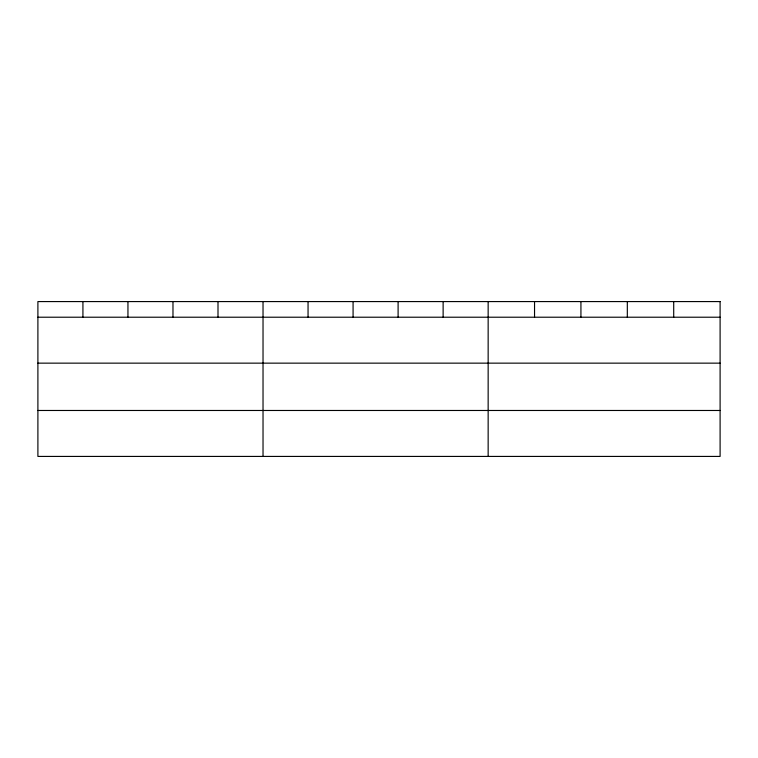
<?xml version="1.0" encoding="UTF-8"?>
<svg xmlns="http://www.w3.org/2000/svg" width="758" height="758" viewBox="0 0 758 758"><rect width="100%" height="100%" fill="white"/><g stroke="black" fill="none" stroke-linecap="round" stroke-linejoin="round"><path stroke-width="1.14" d="M37.9 317.214L720.1 317.214M37.9 363.148L720.1 363.148M37.9 410.476L720.1 410.476M673.71 301.58L673.71 317.214M627.321 301.58L627.321 317.214M580.931 301.58L580.931 317.214M534.542 301.58L534.542 317.214M488.152 301.58L488.152 456.42M443.127 301.58L443.127 317.214M398.102 301.58L398.102 317.214M353.076 301.58L353.076 317.214M308.051 301.58L308.051 317.214M263.026 301.58L263.026 456.42M218.001 301.58L218.001 317.214M172.976 301.58L172.976 317.214M127.95 301.58L127.95 317.214M82.925 301.58L82.925 317.214M720.1 301.58L37.9 301.58L37.9 456.42L720.1 456.42L720.1 301.58"/></g></svg>
